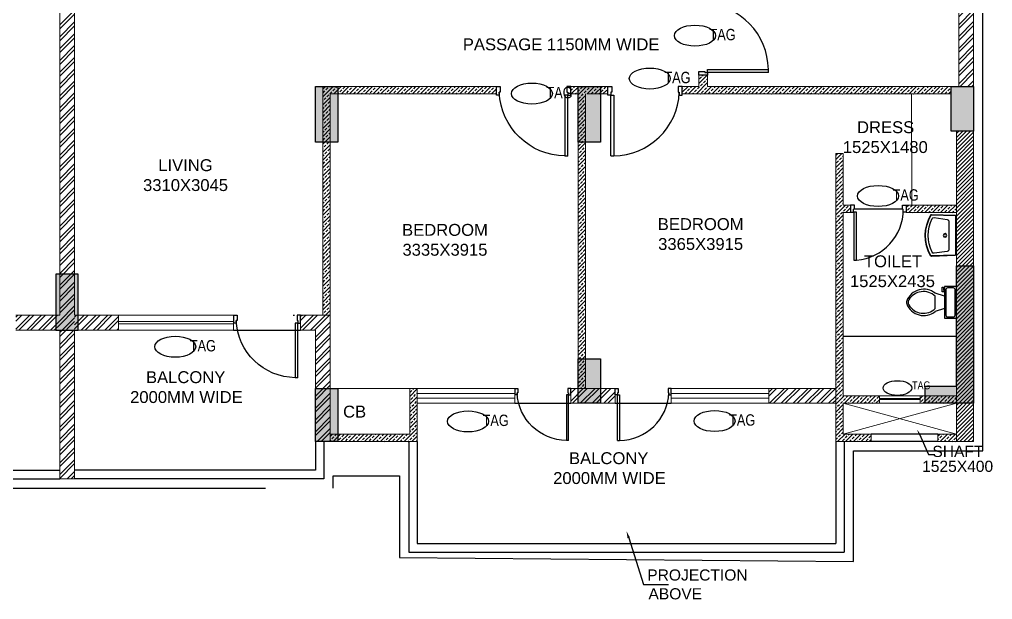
# Model space of a CAD drawing. Header units: millimetres. Extents: x 1255966 to 1543449, y 318653 to 465396.
# Drawn here: x 1429264 to 1442356, y 393985 to 401785 of the extents above; entities that cross this region are included whole.
import ezdxf
from ezdxf.enums import TextEntityAlignment as Align

# ---------------------------------------------------------------- set-up
doc = ezdxf.new("R2010")
doc.units = ezdxf.units.MM
doc.header["$LTSCALE"] = 500
doc.header["$MEASUREMENT"] = 0
doc.linetypes.add('HIDDEN', pattern=[0.375, 0.25, -0.125])
doc.layers.get('Defpoints').update_dxf_attribs({"lineweight": 0})
for name, color, linetype in [('AHC-A-FURNITURE', 2, 'Continuous'), ('DOOR', 8, 'Continuous'), ('ELE-5', 8, 'Continuous'), ('FIXTURE', 251, 'Continuous'), ('FURNITURE', 251, 'Continuous'), ('TEXT-RM NAME', 6, 'Continuous'), ('TOWER AREA COLUMN.', 6, 'Continuous')]:
    doc.layers.add(name, color=color, linetype=linetype)
for name, color, linetype, lineweight in [('FUR', 35, 'Continuous', 13), ('TILE', 252, 'Continuous', 13), ('TOWER COL HATCH', 253, 'Continuous', 20), ('Wall', 2, 'Continuous', 15), ('WIN', 144, 'Continuous', 15)]:
    doc.layers.add(name, color=color, linetype=linetype, lineweight=lineweight)
doc.layers.add('PROJECTION', color=7, linetype='HIDDEN', true_color=0xff4000)
doc.layers.add('RAILING', color=7, linetype='Continuous', true_color=0xadadad)
doc.styles.add('simplex', font='simplex.shx')
doc.styles.get("Standard").update_dxf_attribs({"font": 'arial.ttf'})
pattern_1 = [(45, (1157523.66, 723982.81), (-79.549513, 79.549513), []), (45, (1157576.69, 723982.81), (-79.549513, 79.549513), [])]
pattern_2 = [(45, (1157523.66, 723982.806), (-53.033009, 53.033009), []), (45, (1157576.69, 723982.806), (-53.033009, 53.033009), [37.5, -18.75])]

# ---------------------------------------------------------------- blocks, each defined once
blk = doc.blocks.new('A$C5C3D30A1')
at = {"ltscale": 75}
for p, q in [((0, 0), (3.43, 0)), ((0, -7.72), (0, 0)), ((3.43, 0), (3.43, -5.15)), ((62.62, 0), (62.62, -5.15)), ((66.05, 0), (62.62, 0)), ((66.05, -7.72), (66.05, 0)), ((2.57, -7.72), (0, -7.72)), ((2.57, -5.15), (2.57, -7.72)), ((3.43, -5.15), (2.57, -5.15)), ((2.57, -7.72), (5.15, -7.72)), ((2.57, -61.73), (2.57, -7.72)), ((5.15, -7.72), (5.15, -61.73)), ((62.62, -5.15), (63.48, -5.15)), ((63.48, -5.15), (63.48, -7.72)), ((63.48, -7.72), (66.05, -7.72)), ((2.57, -61.73), (5.15, -61.73))]:
    blk.add_line(p, q, dxfattribs=at)
blk.add_arc((4.49, -2.69), 59.04, 270.64275, 357.61264, dxfattribs=at)
blk = doc.blocks.new('DOOR 750')
at = {"layer": 'DOOR', "ltscale": 100}
for p, q in [((0, 730), (100, 730)), ((0, 675), (0, 730)), ((100, 730), (100, 687)), ((60, 675), (0, 675)), ((100, 687), (60, 687)), ((60, 675), (60, 687)), ((60, 675), (60, -15)), ((60, -15), (0, -15)), ((0, -15), (0, -70)), ((0, -70), (100, -70)), ((60, -15), (60, -27)), ((100, -27), (60, -27)), ((100, -70), (100, -27))]:
    blk.add_line(p, q, dxfattribs=at)
blk.add_lwpolyline([(100, -25), (788, -25), (788, 15), (100, 15)], close=True, dxfattribs=at)
at = {"layer": 'DOOR', "linetype": 'Continuous'}
blk.add_arc((62, -41), 728, 4.4383, 90.1592, dxfattribs=at)
at = {"layer": 'Defpoints', "ltscale": 100, "style": 'simplex', "width": 0.8}
blk.add_attdef('D750', (285, 36), '', height=100, dxfattribs=at)
blk = doc.blocks.new('A$C761604CE')
at = {"layer": 'FIXTURE'}
for p, q in [((92, 471), (92, 281)), ((292, 521), (114, 496)), ((92, 281), (92, 92)), ((114, 67), (293, 42))]:
    blk.add_line(p, q, dxfattribs=at)
for points in [[(0, 281), (0, 20, 0.405239), (10, 10), (325, 0, 0.278104), (339, 8, 0.266851), (336, 558, 0.267733), (327, 563), (10, 553, 0.404671), (0, 543)], [(5, 281), (5, 20, 0.405239), (10, 15), (325, 5, 0.278104), (335, 10, 0.266851), (332, 556, 0.264483), (327, 558), (10, 548, 0.404671), (5, 543)]]:
    blk.add_lwpolyline(points, format="xyb", close=True, dxfattribs=at)
for radius in [24.8, 19.8]:
    blk.add_circle((145, 281), radius, dxfattribs=at)
for centre, radius, start, end in [((117, 471), 25, 97.5933, 180.012), ((296, 497), 25, 26.3047, 97.5933), ((-142, 281), 513, 333.9512, 26.3047), ((117, 92), 25, 180.012, 262.6241), ((297, 66), 25, 262.6241, 333.9512)]:
    blk.add_arc(centre, radius, start, end, dxfattribs=at)
blk = doc.blocks.new('Toilet - top')
at = {"layer": 'FIXTURE'}
for p, q in [((9.5, -6), (9.5, -2)), ((-10, -8.5), (-8, -8.5)), ((-10, -9.5), (-10, -8.5)), ((-7, -9.5), (-10, -9.5)), ((-8, -8.5), (-8, -8)), ((-7, -8), (-7, -9.5)), ((-4, -8), (-6, -14)), ((4, -8), (6, -14)), ((4, -14), (-4, -14))]:
    blk.add_line(p, q, dxfattribs=at)
blk.add_lwpolyline([(10.5, -8), (10.5, 0), (-10.5, 0), (-10.5, -8)], close=True, dxfattribs=at)
for points in [[(-9.5, -2), (-9.5, -6)], [(8.5, -1), (-8.5, -1)], [(-8.5, -7), (8.5, -7)]]:
    blk.add_lwpolyline(points, dxfattribs=at)
for centre, radius, start, end in [((-8.62, -1.88), 0.884, 81.8699, 188.1301), ((-8.62, -6.12), 0.884, 171.8699, 278.1301), ((8.62, -1.88), 0.884, 351.8699, 98.1301), ((8.62, -6.12), 0.884, 261.8699, 8.1301), ((3.52, -21.58), 12.17, 141.46911, 247.97143), ((4.2, -21.82), 11.33, 136.36773, 238.94682), ((-3.52, -21.58), 12.17, 292.02843, 38.53071), ((-4.2, -21.82), 11.33, 301.05301, 43.63209), ((0, -27.88), 4, 245.73182, 294.26817), ((0, -29), 4, 254.86053, 285.13947)]:
    blk.add_arc(centre, radius, start, end, dxfattribs=at)

msp = doc.modelspace()

# ---------------------------------------------------------------- hatches: boundary and pattern name
at = {"layer": 'AHC-A-FURNITURE', "ltscale": 50, "true_color": 0x5b5b5b}
h = msp.add_hatch(dxfattribs=at)
h.set_pattern_fill('ANSI32', color=251, scale=300)
h.set_pattern_definition(pattern_1)
h.paths.add_polyline_path([(1441900.6, 405148.9), (1442100.6, 405148.9), (1442100.6, 400883.9), (1441900.6, 400883.9)])
h = msp.add_hatch(dxfattribs=at)
h.set_pattern_fill('ANSI33', color=251, scale=300)
h.set_pattern_definition(pattern_2)
h.paths.add_polyline_path([(1438180.6, 400883.9), (1438405.6, 400883.9), (1438405.6, 401034.4), (1438522.5, 401034.4), (1438522.5, 400883.9), (1441800.6, 400883.9), (1441800.6, 400783.9), (1438180.6, 400783.9)])
h = msp.add_hatch(dxfattribs=at)
h.set_pattern_fill('ANSI33', color=251, scale=300)
h.set_pattern_definition(pattern_2)
h.paths.add_polyline_path([(1433345.6, 400883.9), (1435680.6, 400883.9), (1435680.6, 400783.9), (1433445.6, 400783.9), (1433445.6, 397808.9), (1433345.6, 397808.9)])
h = msp.add_hatch(dxfattribs=at)
h.set_pattern_fill('ANSI33', color=251, scale=300)
h.set_pattern_definition([(45, (1157538.66, 723982.806), (-53.033009, 53.033009), []), (45, (1157591.69, 723982.806), (-53.033009, 53.033009), [37.5, -18.75])])
h.paths.add_polyline_path([(1436665.6, 400883.9), (1437165.6, 400883.9), (1437165.6, 400783.9), (1436880.6, 400783.9), (1436880.6, 396823.9), (1436780.6, 396823.9), (1436780.6, 400784.2), (1436665.6, 400784.2)])
at = {"layer": 'AHC-A-FURNITURE', "ltscale": 50, "true_color": 0xff0000}
h = msp.add_hatch(dxfattribs=at)
h.set_pattern_fill('ANSI31', color=1, scale=300)
h.set_pattern_definition([(45, (1157523.658, 723982.806), (-26.5165043, 26.5165043), [])])
h.paths.add_polyline_path([(1441870.6, 397766.6), (1441871.6, 397766.6), (1441871.6, 398195.4), (1441870.6, 400283.9), (1442100.6, 400283.9), (1442100.6, 396108.9), (1441870.6, 396108.9)])
at = {"layer": 'AHC-A-FURNITURE', "ltscale": 50, "true_color": 0x5b5b5b}
h = msp.add_hatch(dxfattribs=at)
h.set_pattern_fill('ANSI33', color=251, scale=300)
h.set_pattern_definition(pattern_2)
h.paths.add_polyline_path([(1440245.6, 399983.9), (1440345.6, 399983.9), (1440345.6, 396208.9), (1440723.1, 396208.9), (1440723.1, 396108.9), (1440245.6, 396108.9)])
h = msp.add_hatch(dxfattribs=at)
h.set_pattern_fill('ANSI33', color=251, scale=300)
h.set_pattern_definition(pattern_2)
h.paths.add_polyline_path([(1440345.6, 399288.9), (1440445.6, 399288.9), (1440445.6, 399184.5), (1440445.6, 399188.9), (1440345.6, 399188.9)])
h = msp.add_hatch(dxfattribs=at)
h.set_pattern_fill('ANSI33', color=251, scale=300)
h.set_pattern_definition(pattern_2)
h.paths.add_polyline_path([(1441195.6, 399288.9), (1441870.6, 399288.9), (1441870.6, 399188.9), (1441195.6, 399188.9)])
h = msp.add_hatch(dxfattribs=at)
h.set_pattern_fill('ANSI32', color=251, scale=300)
h.set_pattern_definition(pattern_1)
h.paths.add_polyline_path([(1429215.6, 397808.9), (1429805.6, 397808.9), (1429805.6, 397608.9), (1429215.6, 397608.9)])
h = msp.add_hatch(dxfattribs=at)
h.set_pattern_fill('ANSI32', color=251, scale=300)
h.set_pattern_definition([(45, (897336.68, 1052841.72), (-79.549513, 79.549513), []), (45, (897389.72, 1052841.72), (-79.549513, 79.549513), [])])
h.paths.add_polyline_path([(1430595.6, 397808.9), (1430005.6, 397808.9), (1430005.6, 397608.9), (1430595.6, 397608.9)])
h = msp.add_hatch(dxfattribs=at)
h.set_pattern_fill('ANSI32', color=251, scale=300)
h.set_pattern_definition(pattern_1)
h.paths.add_polyline_path([(1433245.6, 397608.9), (1433045.6, 397608.9), (1433045.6, 397703.7), (1433045.6, 397703.7), (1433045.6, 397808.9), (1433445.6, 397808.9), (1433445.6, 396108.9), (1433245.6, 396108.9)])
h = msp.add_hatch(dxfattribs=at)
h.set_pattern_fill('ANSI33', color=251, scale=300)
h.set_pattern_definition(pattern_2)
h.paths.add_polyline_path([(1433445.6, 396208.9), (1434515.6, 396208.9), (1434515.6, 396823.9), (1434615.6, 396823.9), (1434615.6, 396108.9), (1433445.6, 396108.9)])
h = msp.add_hatch(dxfattribs=at)
h.set_pattern_fill('ANSI32', color=251, scale=300)
h.set_pattern_definition(pattern_1)
h.paths.add_polyline_path([(1436680.6, 396736.3), (1436680.6, 396736.3), (1436680.6, 396823.9), (1437280.6, 396823.9), (1437280.6, 396736.3), (1437280.6, 396623.9), (1436680.6, 396623.9)])
h = msp.add_hatch(dxfattribs=at)
h.set_pattern_fill('ANSI32', color=251, scale=300)
h.set_pattern_definition(pattern_1)
h.paths.add_polyline_path([(1439345.6, 396823.9), (1440245.6, 396823.9), (1440245.6, 396623.9), (1439345.6, 396623.9)])
h = msp.add_hatch(dxfattribs=at)
h.set_pattern_fill('ANSI33', color=251, scale=300)
h.set_pattern_definition(pattern_2)
h.paths.add_polyline_path([(1440345.6, 396723.9), (1440833.1, 396723.9), (1440833.1, 396623.9), (1440345.6, 396623.9)])
h = msp.add_hatch(dxfattribs=at)
h.set_pattern_fill('ANSI33', color=251, scale=300)
h.set_pattern_definition(pattern_2)
h.paths.add_polyline_path([(1441383.1, 396723.9), (1441870.6, 396723.9), (1441870.6, 396623.9), (1441383.1, 396623.9)])
h = msp.add_hatch(dxfattribs=at)
h.set_pattern_fill('ANSI33', color=251, scale=300)
h.set_pattern_definition(pattern_2)
h.paths.add_polyline_path([(1441620.6, 396208.9), (1441870.6, 396208.9), (1441870.6, 396108.9), (1441620.6, 396108.9)])
at = {"layer": 'FURNITURE'}
h = msp.add_hatch(dxfattribs=at)
h.set_pattern_fill('ANSI32', color=256, scale=300, style=0)
h.set_pattern_definition([(45, (-11708205.64, -1218961.67), (-79.5495129, 79.5495129), []), (45, (-11708152.61, -1218961.67), (-79.5495129, 79.5495129), [])])
h.paths.add_polyline_path([(1433145.7, 397808.9), (1433145.7, 397808.7), (1432945.6, 397808.9)])
at = {"layer": 'TOWER COL HATCH'}
h = msp.add_hatch(color=253, dxfattribs=at)
h.dxf.hatch_style = 1
h.paths.add_polyline_path([(1433245.6, 400883.9), (1433545.6, 400883.9), (1433545.6, 400133.9), (1433245.6, 400133.9)])
h = msp.add_hatch(color=253, dxfattribs=at)
h.dxf.hatch_style = 1
h.paths.add_polyline_path([(1436780.6, 400883.9), (1437080.6, 400883.9), (1437080.6, 400133.9), (1436780.6, 400133.9)])
h = msp.add_hatch(color=253, dxfattribs=at)
h.dxf.hatch_style = 1
h.paths.add_polyline_path([(1441800.6, 400883.9), (1442100.6, 400883.9), (1442100.6, 400283.9), (1441800.6, 400283.9)])
h = msp.add_hatch(color=253, dxfattribs=at)
h.dxf.hatch_style = 1
h.paths.add_polyline_path([(1442100.6, 398473.9), (1442100.6, 396623.9), (1441450.6, 396623.9), (1441450.6, 396853.9), (1441870.6, 396853.9), (1441870.6, 398473.9)])
h = msp.add_hatch(color=253, dxfattribs=at)
h.dxf.hatch_style = 1
h.paths.add_polyline_path([(1430055.6, 398358.9), (1429755.6, 398358.9), (1429755.6, 397608.9), (1430055.6, 397608.9)])
h = msp.add_hatch(color=253, dxfattribs=at)
h.dxf.hatch_style = 1
h.paths.add_polyline_path([(1436780.6, 397223.9), (1437080.6, 397223.9), (1437080.6, 396623.9), (1436780.6, 396623.9)])
h = msp.add_hatch(color=253, dxfattribs=at)
h.dxf.hatch_style = 1
h.paths.add_polyline_path([(1433245.6, 396823.9), (1433545.6, 396823.9), (1433545.6, 396108.9), (1433245.6, 396108.9)])

# ---------------------------------------------------------------- linework, layer by layer
at = {"ltscale": 50}
msp.add_lwpolyline([(1437460.9, 394813.6), (1437658.9, 394188.9), (1437997.7, 394188.9)], dxfattribs=at)
at = {"linetype": 'Continuous'}
for centre, major_axis in [((1438352, 401567.8), (-275.7, 0)), ((1437744.9, 400990.9), (-275.7, 0)), ((1436158.5, 400788.3), (-275.7, 0)), ((1440815.1, 399411.4), (-275.7, 0)), ((1431360.3, 397384.2), (-275.7, 0)), ((1441075.9, 396829.3), (-193, 0)), ((1435299.1, 396380.8), (-275.7, 0)), ((1438615.8, 396385.7), (-275.7, 0))]:
    msp.add_ellipse(centre, major_axis=major_axis, ratio=0.5128849, dxfattribs=at)
at = {"ltscale": 50}
msp.add_solid([(1437445, 394808.5), (1437430.6, 394908.9), (1437476.7, 394818.6)], dxfattribs=at)
at = {"layer": 'AHC-A-FURNITURE', "color": 251, "linetype": 'Continuous', "ltscale": 50, "true_color": 0x5b5b5b}
for p, q in [((1429805.6, 401711.7), (1430005.6, 401911.7)), ((1429805.6, 401658.7), (1430005.6, 401858.7)), ((1429805.6, 401552.6), (1430005.6, 401752.6)), ((1429805.6, 401499.6), (1430005.6, 401699.6)), ((1429805.6, 401393.5), (1430005.6, 401593.5)), ((1429805.6, 401340.5), (1430005.6, 401540.5)), ((1429805.6, 401234.4), (1430005.6, 401434.4)), ((1429805.6, 401181.4), (1430005.6, 401381.4)), ((1429805.6, 401075.3), (1430005.6, 401275.3)), ((1429805.6, 401022.3), (1430005.6, 401222.3)), ((1429805.6, 400916.2), (1430005.6, 401116.2)), ((1429805.6, 400863.2), (1430005.6, 401063.2)), ((1429805.6, 400757.1), (1430005.6, 400957.1)), ((1429805.6, 400704.1), (1430005.6, 400904.1)), ((1429805.6, 400598), (1430005.6, 400798)), ((1429805.6, 400545), (1430005.6, 400745)), ((1429805.6, 400438.9), (1430005.6, 400638.9)), ((1429805.6, 400385.9), (1430005.6, 400585.9)), ((1429805.6, 400279.8), (1430005.6, 400479.8)), ((1429805.6, 400226.8), (1430005.6, 400426.8)), ((1429805.6, 400120.7), (1430005.6, 400320.7)), ((1429805.6, 400067.7), (1430005.6, 400267.7)), ((1429805.6, 399961.6), (1430005.6, 400161.6)), ((1429805.6, 399908.6), (1430005.6, 400108.6)), ((1429805.6, 399802.5), (1430005.6, 400002.5)), ((1429805.6, 399749.5), (1430005.6, 399949.5)), ((1429805.6, 399643.4), (1430005.6, 399843.4)), ((1429805.6, 399590.4), (1430005.6, 399790.4)), ((1429805.6, 399484.3), (1430005.6, 399684.3)), ((1429805.6, 399431.3), (1430005.6, 399631.3)), ((1429805.6, 399325.2), (1430005.6, 399525.2)), ((1429805.6, 399272.2), (1430005.6, 399472.2)), ((1429805.6, 399166.1), (1430005.6, 399366.1)), ((1429805.6, 399113.1), (1430005.6, 399313.1)), ((1429805.6, 399007), (1430005.6, 399207)), ((1429805.6, 398954), (1430005.6, 399154)), ((1429805.6, 398847.9), (1430005.6, 399047.9)), ((1429805.6, 398794.9), (1430005.6, 398994.9)), ((1429805.6, 398688.8), (1430005.6, 398888.8)), ((1429805.6, 398635.8), (1430005.6, 398835.8)), ((1429805.6, 398529.7), (1430005.6, 398729.7)), ((1429805.6, 398476.7), (1430005.6, 398676.7)), ((1429805.6, 398370.6), (1430005.6, 398570.6)), ((1429805.6, 398317.6), (1430005.6, 398517.6)), ((1429805.6, 398211.5), (1430005.6, 398411.5)), ((1429805.6, 398158.5), (1430005.6, 398358.5)), ((1429805.6, 398052.4), (1430005.6, 398252.4)), ((1429805.6, 397999.4), (1430005.6, 398199.4)), ((1429805.6, 397893.3), (1430005.6, 398093.3)), ((1429805.6, 397840.3), (1430005.6, 398040.3)), ((1429805.6, 397734.2), (1430005.6, 397934.2)), ((1429805.6, 397681.2), (1430005.6, 397881.2)), ((1429805.6, 397575.1), (1430005.6, 397775.1)), ((1429805.6, 397522.1), (1430005.6, 397722.1)), ((1429805.6, 397416), (1430005.6, 397616)), ((1429805.6, 397363), (1430005.6, 397563)), ((1429805.6, 397256.9), (1430005.6, 397456.9)), ((1429805.6, 397203.9), (1430005.6, 397403.9)), ((1429805.6, 397097.8), (1430005.6, 397297.8)), ((1429805.6, 397044.8), (1430005.6, 397244.8)), ((1429805.6, 396938.7), (1430005.6, 397138.7)), ((1429805.6, 396885.7), (1430005.6, 397085.7)), ((1429805.6, 396779.7), (1430005.6, 396979.7)), ((1429805.6, 396726.6), (1430005.6, 396926.6)), ((1429805.6, 396620.6), (1430005.6, 396820.6)), ((1429805.6, 396567.5), (1430005.6, 396767.5)), ((1429805.6, 396461.5), (1430005.6, 396661.5)), ((1429805.6, 396408.4), (1430005.6, 396608.4)), ((1429805.6, 396302.4), (1430005.6, 396502.4)), ((1429805.6, 396249.3), (1430005.6, 396449.3)), ((1429805.6, 396143.3), (1430005.6, 396343.3)), ((1429805.6, 396090.2), (1430005.6, 396290.2)), ((1429805.6, 395984.2), (1430005.6, 396184.2)), ((1429805.6, 395931.1), (1430005.6, 396131.1)), ((1429805.6, 395825.1), (1430005.6, 396025.1)), ((1429805.6, 395772), (1430005.6, 395972)), ((1429805.6, 395666), (1430005.6, 395866)), ((1429805.6, 395612.9), (1430005.6, 395812.9)), ((1429907.7, 395608.9), (1430005.6, 395706.9)), ((1429960.7, 395608.9), (1430005.6, 395653.8))]:
    msp.add_line(p, q, dxfattribs=at)
at = {"layer": 'ELE-5'}
for p, q in [((1432145.6, 397608.9), (1433045.6, 397608.9)), ((1441870.6, 397523.7), (1440345.7, 397523.7)), ((1435930.6, 396623.9), (1436680.6, 396623.9)), ((1437280.6, 396623.9), (1438030.6, 396623.9))]:
    msp.add_line(p, q, dxfattribs=at)
at = {"layer": 'FUR'}
for p, q in [((1441265.7, 400783.9), (1441270.7, 399288.9)), ((1434515.6, 396823.9), (1433445.6, 396823.9))]:
    msp.add_line(p, q, dxfattribs=at)
at = {"layer": 'PROJECTION', "ltscale": 50}
for p, q in [((1442225.6, 395983.9), (1442225.6, 405273.9)), ((1440485.6, 394497.8), (1440485.6, 395983.9)), ((1440485.6, 395983.9), (1442225.6, 395983.9)), ((1433485.6, 395483.9), (1433485.6, 395648.9)), ((1433485.6, 395648.9), (1434375.6, 395648.9)), ((1434375.6, 395648.9), (1434375.6, 394551.8)), ((1426325.6, 395483.9), (1433485.6, 395483.9)), ((1434375.6, 394551.8), (1440485.6, 394497.8))]:
    msp.add_line(p, q, dxfattribs=at)
at = {"layer": 'RAILING'}
for p, q in [((1441620.6, 396208.9), (1440723.1, 396208.9)), ((1441620.6, 396108.9), (1440723.1, 396108.9))]:
    msp.add_line(p, q, dxfattribs=at)
at = {"layer": 'RAILING', "color": 36, "true_color": 0x7f4010}
for p, q in [((1434500.6, 396108.9), (1434500.6, 394623.9)), ((1434615.6, 396108.9), (1434615.6, 394738.9)), ((1440245.6, 396108.9), (1440245.6, 394738.9)), ((1440360.6, 396108.9), (1440360.6, 394623.9)), ((1434615.6, 394738.9), (1440245.6, 394738.9)), ((1434500.6, 394623.9), (1440360.6, 394623.9))]:
    msp.add_line(p, q, dxfattribs=at)
for points in [[(1426450.6, 396108.9), (1426450.6, 395608.9), (1429805.6, 395608.9)], [(1426565.6, 396108.9), (1426565.6, 395723.9), (1429805.6, 395723.9)], [(1433245.6, 396108.9), (1433245.6, 395723.9), (1430005.6, 395723.9)], [(1433360.6, 396108.9), (1433360.6, 395608.9), (1430005.6, 395608.9)]]:
    msp.add_lwpolyline(points, dxfattribs=at)
at = {"layer": 'TEXT-RM NAME'}
msp.add_lwpolyline([(1441370.8, 396208), (1441493.2, 395937.3), (1441577.8, 395937.3)], dxfattribs=at)
msp.add_solid([(1441360.2, 396203.2), (1441342, 396271.8), (1441381.4, 396212.9)], dxfattribs=at)
at = {"layer": 'TILE', "linetype": 'HIDDEN', "ltscale": 45}
for p, q in [((1440345.6, 396208.9), (1441870.6, 396623.9)), ((1441870.6, 396208.9), (1440345.6, 396623.9))]:
    msp.add_line(p, q, dxfattribs=at)
at = {"layer": 'TOWER AREA COLUMN.'}
for points in [[(1433245.6, 400883.9), (1433545.6, 400883.9), (1433545.6, 400133.9), (1433245.6, 400133.9)], [(1436780.6, 400883.9), (1437080.6, 400883.9), (1437080.6, 400133.9), (1436780.6, 400133.9)], [(1441800.6, 400883.9), (1442100.6, 400883.9), (1442100.6, 400283.9), (1441800.6, 400283.9)], [(1430055.6, 398358.9), (1429755.6, 398358.9), (1429755.6, 397608.9), (1430055.6, 397608.9)], [(1436780.6, 397223.9), (1437080.6, 397223.9), (1437080.6, 396623.9), (1436780.6, 396623.9)], [(1433245.6, 396823.9), (1433545.6, 396823.9), (1433545.6, 396108.9), (1433245.6, 396108.9)]]:
    msp.add_lwpolyline(points, close=True, dxfattribs=at)
msp.add_lwpolyline([(1442100.6, 398473.9), (1442100.6, 396623.9), (1441450.6, 396623.9), (1441450.6, 396853.9), (1441870.6, 396853.9), (1441870.6, 398473.9), (1442100.6, 398473.9)], dxfattribs=at)
at = {"layer": 'Wall'}
for p, q in [((1429805.6, 405428.9), (1429805.6, 397808.9)), ((1430005.6, 405428.9), (1430005.6, 397808.9)), ((1441900.6, 405148.9), (1441900.6, 400883.9)), ((1442100.6, 396108.9), (1442100.6, 405148.9)), ((1438522.5, 401034.4), (1438405.6, 401034.4)), ((1438405.6, 401034.4), (1438405.6, 400883.9)), ((1438522.5, 401034.4), (1438522.5, 400883.9)), ((1433345.6, 397808.9), (1433345.6, 400883.9)), ((1433345.6, 400883.9), (1435680.6, 400883.9)), ((1435680.6, 400783.9), (1435680.6, 400883.9)), ((1436680.6, 400883.9), (1437180.6, 400883.9)), ((1436680.6, 400883.9), (1436680.6, 400784.2)), ((1436780.6, 400883.9), (1436780.6, 400884.2)), ((1437180.6, 400883.9), (1437180.6, 400783.9)), ((1438180.6, 400783.9), (1438180.6, 400883.9)), ((1438405.6, 400883.9), (1438180.6, 400883.9)), ((1442100.6, 400883.9), (1438522.5, 400883.9)), ((1433445.6, 396108.9), (1433445.6, 400783.9)), ((1433445.6, 400783.9), (1435680.6, 400783.9)), ((1436680.6, 400784.2), (1436795.6, 400784.2)), ((1436780.6, 396823.9), (1436780.6, 400784.2)), ((1436880.6, 396823.9), (1436880.6, 400783.9)), ((1436895.6, 400783.9), (1437180.6, 400783.9)), ((1441800.6, 400783.9), (1438180.6, 400783.9)), ((1441870.6, 400283.9), (1441870.6, 399288.9)), ((1440345.6, 399983.9), (1440245.6, 399983.9)), ((1440245.6, 396108.9), (1440245.6, 399983.9)), ((1440345.6, 399288.9), (1440345.6, 399983.9)), ((1440445.6, 399288.9), (1440345.6, 399288.9)), ((1440445.6, 399188.9), (1440445.6, 399288.9)), ((1441870.6, 399288.9), (1441195.6, 399288.9)), ((1441195.6, 399188.9), (1441195.6, 399288.9)), ((1441870.6, 399288.9), (1441870.6, 396108.9)), ((1440345.6, 396723.9), (1440345.6, 399188.9)), ((1440345.6, 399188.9), (1440445.6, 399188.9)), ((1441870.6, 399188.9), (1441195.6, 399188.9)), ((1429215.6, 397808.9), (1429805.6, 397808.9)), ((1430595.6, 397808.9), (1430005.6, 397808.9)), ((1430595.6, 397608.9), (1430595.6, 397808.9)), ((1433445.6, 397808.9), (1433045.6, 397808.9)), ((1433045.6, 397608.9), (1433045.6, 397808.9)), ((1429215.6, 397608.9), (1429805.6, 397608.9)), ((1429805.6, 397608.9), (1429805.6, 395608.9)), ((1430005.6, 397608.9), (1430005.6, 395608.9)), ((1430595.6, 397608.9), (1430005.6, 397608.9)), ((1433245.6, 397608.9), (1433045.6, 397608.9)), ((1433245.6, 396108.9), (1433245.6, 397608.9)), ((1434515.6, 396823.9), (1434615.6, 396823.9)), ((1434515.6, 396823.9), (1434515.6, 396208.9)), ((1434615.6, 396823.9), (1434615.6, 396108.9)), ((1436680.6, 396623.9), (1436680.6, 396823.9)), ((1437280.6, 396823.9), (1436680.6, 396823.9)), ((1437280.6, 396623.9), (1437280.6, 396823.9)), ((1439345.6, 396623.9), (1439345.6, 396823.9)), ((1440245.6, 396823.9), (1439345.6, 396823.9)), ((1440833.1, 396723.9), (1440345.6, 396723.9)), ((1440833.1, 396723.9), (1440833.1, 396623.9)), ((1441870.6, 396723.9), (1441383.1, 396723.9)), ((1441383.1, 396723.9), (1441383.1, 396623.9)), ((1437280.6, 396623.9), (1436680.6, 396623.9)), ((1440245.6, 396623.9), (1439345.6, 396623.9)), ((1440833.1, 396623.9), (1440345.6, 396623.9)), ((1440345.6, 396208.9), (1440345.6, 396623.9)), ((1440445.6, 396623.9), (1440445.6, 396623.9)), ((1441870.6, 396623.9), (1441383.1, 396623.9)), ((1434515.6, 396208.9), (1433445.6, 396208.9)), ((1440723.1, 396208.9), (1440345.6, 396208.9)), ((1440723.1, 396108.9), (1440723.1, 396208.9)), ((1441870.6, 396208.9), (1441620.6, 396208.9)), ((1441620.6, 396208.9), (1441620.6, 396108.9)), ((1434615.6, 396108.9), (1433245.6, 396108.9)), ((1440723.1, 396108.9), (1440245.6, 396108.9)), ((1442100.6, 396108.9), (1441620.6, 396108.9)), ((1429805.6, 395608.9), (1429905.6, 395608.9)), ((1430005.6, 395608.9), (1429905.6, 395608.9))]:
    msp.add_line(p, q, dxfattribs=at)
at = {"layer": 'WIN'}
for p, q in [((1432145.6, 397808.9), (1430595.6, 397808.9)), ((1432145.6, 397723.9), (1430595.6, 397723.9)), ((1432145.6, 397608.9), (1432145.6, 397808.9)), ((1432145.6, 397693.9), (1430595.6, 397693.9)), ((1432145.6, 397608.9), (1430595.6, 397608.9)), ((1435930.6, 396823.9), (1434615.6, 396823.9)), ((1435930.6, 396623.9), (1435930.6, 396823.9)), ((1438030.6, 396623.9), (1438030.6, 396823.9)), ((1439345.6, 396823.9), (1438030.6, 396823.9)), ((1435930.6, 396753.9), (1434615.6, 396753.9)), ((1435930.6, 396693.9), (1434615.6, 396693.9)), ((1439345.6, 396753.9), (1438030.6, 396753.9)), ((1439345.6, 396693.9), (1438030.6, 396693.9)), ((1440833.1, 396723.9), (1441383.1, 396723.9)), ((1435930.6, 396623.9), (1434615.6, 396623.9)), ((1439345.6, 396623.9), (1438030.6, 396623.9)), ((1440833.1, 396623.9), (1441383.1, 396623.9))]:
    msp.add_line(p, q, dxfattribs=at)
at = {"layer": 'WIN', "linetype": 'HIDDEN', "ltscale": 50}
for p, q in [((1440833.1, 396688.9), (1441383.1, 396688.9)), ((1440833.1, 396673.9), (1441383.1, 396673.9))]:
    msp.add_line(p, q, dxfattribs=at)

# ---------------------------------------------------------------- block references
at = {"layer": 'DOOR', "color": 7}
for p, xscale, yscale, zscale, rotation in [((1438405.6, 401034.4), 15.13102718445565, 15.13102718445565, 15.13102726046054, 89.99988813672516), ((1437180.6, 400883.9), 15.13102718445562, 15.13102718445562, 15.13102726046054, 359.9998881314352), ((1437280.6, 396823.9), 11.34617710115692, 11.34617698192596, 11.34617701897514, 359.9998880314335)]:
    msp.add_blockref('A$C5C3D30A1', p, dxfattribs=dict(at, xscale=xscale, yscale=yscale, zscale=zscale, rotation=rotation))
at = {"layer": 'DOOR', "color": 7, "extrusion": (0, 0, -1)}
for p, xscale, yscale, zscale, rotation in [((-1436680.6, 400883.9), 15.13921337030446, 15.13921337030446, -15.13921344635038, 359.9998881314353), ((-1433045.6, 397808.9), 13.61541235449542, 13.61541235449542, -13.61541242276144, 359.9998881317624), ((-1436680.6, 396823.9), 11.34617710115692, 11.34617698192596, -11.34617701897514, 359.9998880314335)]:
    msp.add_blockref('A$C5C3D30A1', p, dxfattribs=dict(at, xscale=xscale, yscale=yscale, zscale=zscale, rotation=rotation))
at = {"layer": 'DOOR', "xscale": 0.9374999999998813, "yscale": 0.9374999999998813, "zscale": 0.9374999999998813, "rotation": 270}
msp.add_blockref('DOOR 750', (1440511.3, 399288.9), dxfattribs=at)
at = {"layer": 'FIXTURE', "xscale": -1}
msp.add_blockref('A$C761604CE', (1441861.3, 398599.8), dxfattribs=at)
at = {"layer": 'FIXTURE', "extrusion": (0, 0, -1), "xscale": -20.41924009611835, "yscale": 20.41924009611835, "zscale": -20.41924009611835, "rotation": 90}
msp.add_blockref('Toilet - top', (-1441871.6, 397981), dxfattribs=at)

# ---------------------------------------------------------------- texts
at = {"width": 0.8}
for height, p in [(153.1, (1438723.6, 401581.8)), (153.1, (1438116.5, 401004.9)), (153.1, (1436530.1, 400802.4)), (153.1, (1441186.8, 399425.5)), (153.1, (1431731.9, 397398.3)), (107.2, (1441397.1, 396865.8)), (153.1, (1435670.7, 396394.9)), (153.1, (1438987.4, 396399.8))]:
    msp.add_attdef('TAG', text='', height=height, dxfattribs=at).set_placement(p, align=Align.MIDDLE_CENTER)
at = {"layer": 'TEXT-RM NAME'}
for s, height, p in [('PASSAGE 1150MM WIDE', 160, (1435229.1, 401370.5)), ('DRESS', 160, (1440532.1, 400256.7)), ('1525X1480', 160, (1440341.3, 399989.4)), ('LIVING', 160, (1431131.5, 399745.8)), ('3310X3045', 160, (1430927.1, 399478.4)), ('BEDROOM', 160, (1434411.7, 398876)), ('BEDROOM', 160, (1437851.6, 398953.7)), ('3335X3915', 160, (1434416.9, 398608.7)), ('3365X3915', 160, (1437856.8, 398686.4)), ('TOILET', 160, (1440625, 398453.9)), ('1525X2435', 160, (1440437.2, 398186.5)), ('BALCONY', 160, (1430966.4, 396895.4)), ('2000MM WIDE', 160, (1430752.9, 396628.1)), ('CB', 160, (1433618.1, 396432.3)), ('BALCONY', 160, (1436657.7, 395806.1)), ('2000MM WIDE', 160, (1436444.2, 395538.7)), ('PROJECTION', 150, (1437710.4, 394240.3)), ('ABOVE', 150, (1437726.6, 393987.6))]:
    msp.add_text(s, height=height, dxfattribs=at).set_placement(p)
for s, p in [('SHAFT', (1441546.5, 395902.2)), ('1525X400', (1441408.3, 395701.6))]:
    msp.add_text(s, height=150, rotation=360, dxfattribs=at).set_placement(p)

doc.saveas('drawing.dxf')
